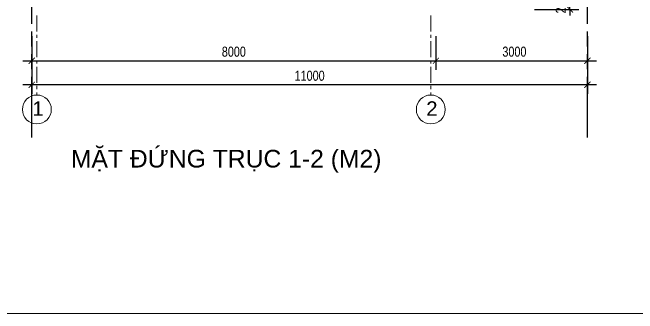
# Model space of a CAD drawing. Header units: millimetres. Extents: x -78046 to 260989, y -99288 to 158505.
# Drawn here: x 188369 to 200740, y -73107 to -67141 of the extents above; entities that cross this region are included whole.
import ezdxf
from ezdxf.enums import TextEntityAlignment as Align

# ---------------------------------------------------------------- set-up
doc = ezdxf.new("R2010")
doc.units = ezdxf.units.MM
doc.header["$LTSCALE"] = 100
doc.header["$PDMODE"] = 98
doc.linetypes.add('ACAD_ISO09W100', pattern=[45, 24, -3, 6, -3, 6, -3])
doc.linetypes.add('CENTER', pattern=[50.8, 31.75, -6.35, 6.35, -6.35])
doc.layers.get('Defpoints').update_dxf_attribs({"lineweight": 13})
for name, color, linetype, lineweight in [('-CENTER', 143, 'CENTER', 13), ('-DIM', 9, 'Continuous', 13), ('-KH', 143, 'Continuous', 13), ('-LINE1', 7, 'Continuous', 18), ('-TEXT', 7, 'Continuous', 15), ('ranh gioi lo dat', 240, 'ACAD_ISO09W100', 30)]:
    doc.layers.add(name, color=color, linetype=linetype, lineweight=lineweight)
doc.styles.add('1', font='arial.ttf')
doc.styles.add('AVANH', font='VHAVAN_2.TTF', dxfattribs={"width": 0.8})
doc.styles.get("Standard").update_dxf_attribs({"font": 'arial.ttf'})
doc.dimstyles.new('C_100A3', dxfattribs={"dimscale": 100, "dimtxt": 2.5, "dimasz": 1.2, "dimexe": 1.8, "dimexo": 0, "dimgap": 0.75, "dimtad": 1, "dimdec": 0, "dimzin": 0, "dimdsep": 46, "dimtxsty": 'AVANH', "dimblk": 'ARCHTICK', "dimcen": 0, "dimdle": 1.8, "dimclrd": 256, "dimclre": 256, "dimclrt": 7, "dimadec": 0, "dimazin": 0, "dimtfac": 0.0001, "dimtdec": 0, "dimtix": 1, "dimtmove": 2, "dimatfit": 3, "dimldrblk": 'ARCHTICK', "dimfxl": 1.8, "dimtolj": 1, "dimtzin": 0, "dimarcsym": 0})

# ---------------------------------------------------------------- blocks, each defined once
blk = doc.blocks.new('_ARCHTICK')
at = {"const_width": 0.15}
blk.add_lwpolyline([(-0.5, -0.5), (0.5, 0.5)], dxfattribs=at)
blk = doc.blocks.new('*D204')
at = {"layer": '-DIM', "lineweight": -2, "transparency": 16777216}
for p, q in [((188750, -67611), (188750, -68278)), ((196750, -67611), (196750, -68278)), ((188570, -68098), (196930, -68098))]:
    blk.add_line(p, q, dxfattribs=at)
at = {"layer": 'Defpoints', "color": 0, "transparency": 16777216}
for p in [(188750, -67611), (196750, -67611), (196750, -68098)]:
    blk.add_point(p, dxfattribs=at)
at = {"layer": '-DIM', "lineweight": -2, "transparency": 16777216, "xscale": 120, "yscale": 120, "zscale": 120, "rotation": 180}
blk.add_blockref('_ARCHTICK', (188750, -68098), dxfattribs=at)
at = {"layer": '-DIM', "lineweight": -2, "transparency": 16777216, "xscale": 120, "yscale": 120, "zscale": 120}
blk.add_blockref('_ARCHTICK', (196750, -68098), dxfattribs=at)
at = {"layer": '-DIM', "color": 7, "transparency": 16777216, "insert": (192750, -67919), "char_height": 200, "attachment_point": 5, "style": 'AVANH'}
blk.add_mtext('\\A1;8000', dxfattribs=at)
blk = doc.blocks.new('*D207')
at = {"layer": '-DIM', "lineweight": -2, "transparency": 16777216}
for p, q in [((196750, -67611), (196750, -68278)), ((199750, -67611), (199750, -68278)), ((196570, -68098), (199930, -68098))]:
    blk.add_line(p, q, dxfattribs=at)
at = {"layer": 'Defpoints', "color": 0, "transparency": 16777216}
for p in [(196750, -67611), (199750, -67611), (199750, -68098)]:
    blk.add_point(p, dxfattribs=at)
at = {"layer": '-DIM', "lineweight": -2, "transparency": 16777216, "xscale": 120, "yscale": 120, "zscale": 120, "rotation": 180}
blk.add_blockref('_ARCHTICK', (196750, -68098), dxfattribs=at)
at = {"layer": '-DIM', "lineweight": -2, "transparency": 16777216, "xscale": 120, "yscale": 120, "zscale": 120}
blk.add_blockref('_ARCHTICK', (199750, -68098), dxfattribs=at)
at = {"layer": '-DIM', "color": 7, "transparency": 16777216, "insert": (198304, -67919), "char_height": 200, "attachment_point": 5, "style": 'AVANH'}
blk.add_mtext('\\A1;3000', dxfattribs=at)
blk = doc.blocks.new('*D366')
at = {"layer": '-DIM', "lineweight": -2, "transparency": 16777216}
for p, q in [((188751, -67678), (188751, -68755)), ((199750, -67678), (199750, -68755)), ((199930, -68575), (188571, -68575))]:
    blk.add_line(p, q, dxfattribs=at)
at = {"layer": 'Defpoints', "color": 0, "transparency": 16777216}
for p in [(188751, -67678), (199750, -67678), (188751, -68575)]:
    blk.add_point(p, dxfattribs=at)
at = {"layer": '-DIM', "lineweight": -2, "transparency": 16777216, "xscale": 120, "yscale": 120, "zscale": 120, "rotation": 180}
blk.add_blockref('_ARCHTICK', (188751, -68575), dxfattribs=at)
at = {"layer": '-DIM', "lineweight": -2, "transparency": 16777216, "xscale": 120, "yscale": 120, "zscale": 120}
blk.add_blockref('_ARCHTICK', (199750, -68575), dxfattribs=at)
at = {"layer": '-DIM', "color": 7, "transparency": 16777216, "insert": (194250, -68396), "char_height": 200, "attachment_point": 5, "style": 'AVANH'}
blk.add_mtext('\\A1;11000', dxfattribs=at)
blk = doc.blocks.new('*D527')
at = {"layer": '-DIM', "lineweight": -2, "transparency": 16777216}
for p, q in [((199401, -66881), (199401, -66761)), ((198700, -66881), (199581, -66881)), ((199401, -67081), (199401, -66881)), ((198700, -67081), (199581, -67081)), ((199401, -67081), (199401, -67201))]:
    blk.add_line(p, q, dxfattribs=at)
at = {"layer": 'Defpoints', "color": 0, "transparency": 16777216}
for p in [(198700, -66881), (199401, -66881), (198700, -67081)]:
    blk.add_point(p, dxfattribs=at)
at = {"layer": '-DIM', "lineweight": -2, "transparency": 16777216, "xscale": 120, "yscale": 120, "zscale": 120}
for p, rotation in [((199401, -66881), 270), ((199401, -67081), 90)]:
    blk.add_blockref('_ARCHTICK', p, dxfattribs=dict(at, rotation=rotation))
at = {"layer": '-DIM', "color": 7, "transparency": 16777216, "insert": (199223, -66981), "char_height": 200, "attachment_point": 5, "rotation": 90, "style": 'AVANH'}
blk.add_mtext('\\A1;200', dxfattribs=at)

msp = doc.modelspace()

# ---------------------------------------------------------------- linework, layer by layer
at = {"layer": '-CENTER', "ltscale": 0.1}
for p, q in [((188850.6, -67201.1), (188850.6, -68777.1)), ((196649, -67201.1), (196649, -68777.1))]:
    msp.add_line(p, q, dxfattribs=at)
at = {"layer": '-KH'}
for centre in [(188850.6, -69063.4), (196649, -69063.4)]:
    msp.add_circle(centre, 286.3, dxfattribs=at)
at = {"layer": '-LINE1'}
msp.add_lwpolyline([(181189.3, -73106.9), (221089.3, -73106.9), (221089.3, -44891.9), (181189.3, -44891.9)], close=True, dxfattribs=at)
at = {"layer": 'ranh gioi lo dat', "ltscale": 0.5}
for p, q in [((188750.6, -69617.1), (188750.6, -48518.2)), ((199750.3, -69617.1), (199750.3, -48518.2))]:
    msp.add_line(p, q, dxfattribs=at)

# ---------------------------------------------------------------- texts
at = {"layer": '-TEXT', "color": 2, "style": '1'}
for s, p in [('1', (188872.4, -69045.3)), ('2', (196670.9, -69045.3))]:
    msp.add_text(s, height=286.3, dxfattribs=at).set_placement(p, align=Align.MIDDLE_CENTER)
at = {"layer": '-TEXT', "color": 4}
msp.add_text('MẶT ĐỨNG TRỤC 1-2 (M2)', height=350, dxfattribs=at).set_placement((192598.4, -70213.3), align=Align.CENTER)

# ---------------------------------------------------------------- dimensions: what is measured, and where the dimension line sits
at = {"layer": '-DIM'}
dim = msp.add_linear_dim(base=(199401, -66881.5), p1=(198700.2, -67081.5), p2=(198700.2, -66881.5), angle=90, dimstyle='C_100A3', override={"dimtxt": 2}, dxfattribs=at)
dim.commit()
dim.dimension.update_dxf_attribs({"geometry": '*D527', "text_midpoint": (199222.6, -66981.5)})
for base, p1, p2, picture, middle in [((196750, -68097.8), (188750.3, -67610.9), (196750, -67610.9), '*D204', (192750.1, -67919.4)), ((188750.6, -68574.8), (199750.3, -67677.9), (188750.6, -67677.9), '*D366', (194250.4, -68396.4))]:
    dim = msp.add_linear_dim(base=base, p1=p1, p2=p2, dimstyle='C_100A3', override={"dimtxt": 2}, dxfattribs=at)
    dim.commit()
    dim.dimension.update_dxf_attribs({"geometry": picture, "text_midpoint": middle})
dim = msp.add_linear_dim(base=(199750.3, -68097.8), p1=(196750, -67610.9), p2=(199750.3, -67610.9), dimstyle='C_100A3', override={"dimtxt": 2}, dxfattribs=at)
dim.commit()
dim.dimension.update_dxf_attribs({"geometry": '*D207', "text_midpoint": (198303.9, -67919.4), "dimtype": 160})

doc.saveas('drawing.dxf')
